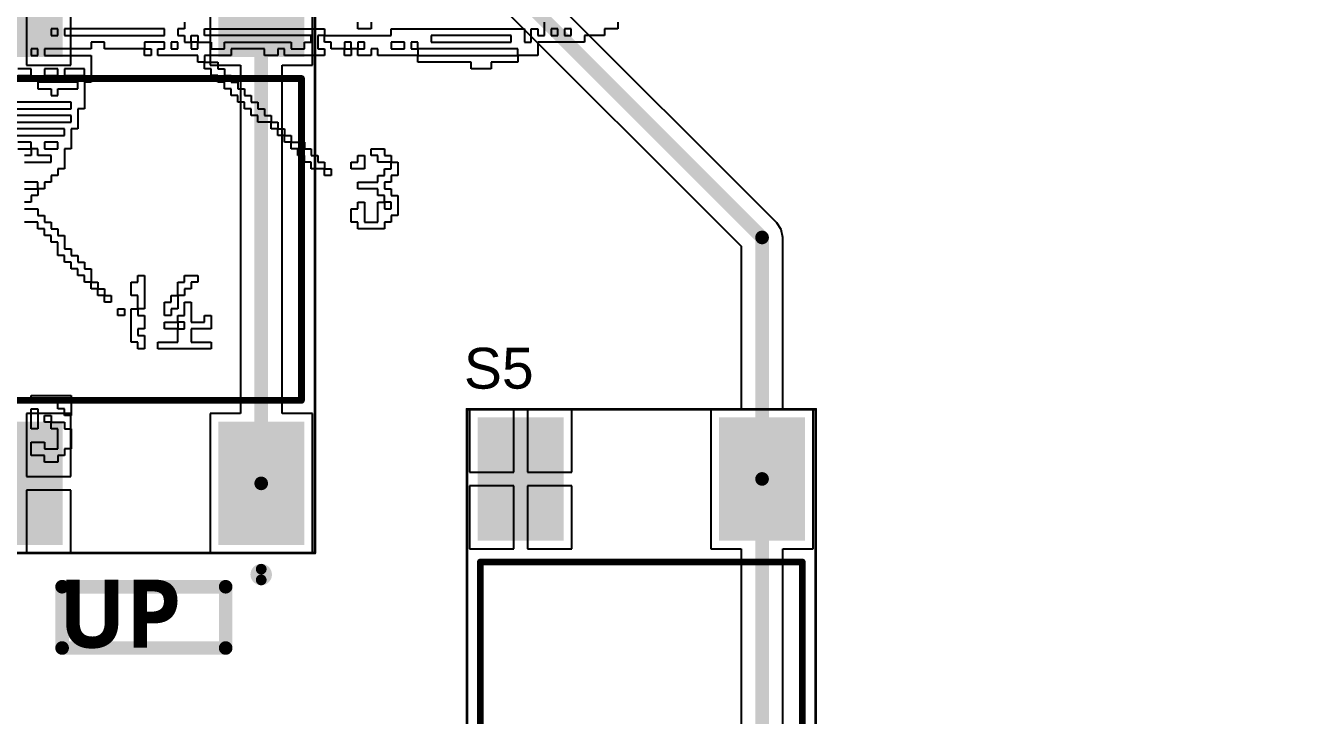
# Model space of a CAD drawing. Header units: inches. Extents: x 0.02 to 6.01, y 0.01 to 5.6.
# Drawn here: x 3.708 to 4.643, y 2.025 to 2.532 of the extents above; entities that cross this region are included whole.
import ezdxf

# ---------------------------------------------------------------- set-up
doc = ezdxf.new("R2010")
doc.units = ezdxf.units.IN
doc.header["$MEASUREMENT"] = 0
for name, color, linetype in [('Bottom Layer', 5, 'Continuous'), ('Bottom Overlay', 54, 'Continuous'), ('Mechanical 13', 56, 'Continuous'), ('Mechanical 15', 56, 'Continuous'), ('Top Layer', 1, 'Continuous'), ('Top Overlay', 2, 'Continuous'), ('Top Paste', 8, 'Continuous'), ('Top Solder', 216, 'Continuous')]:
    doc.layers.add(name, color=color, linetype=linetype)
doc.styles.add('Arial', font='', dxfattribs={"height": 0.2})
doc.styles.add('Segoe UI_Bold', font='', dxfattribs={"height": 0.2})
doc.styles.get('Arial').set_extended_font_data('Arial')
doc.styles.get('Segoe UI_Bold').set_extended_font_data('Segoe UI', bold=True)

# ---------------------------------------------------------------- blocks, each defined once
blk = doc.blocks.new('SW_TL3301AF160QG_19')
at = {"layer": 'Top Layer'}
for points in [[(-0.22047, 0.11614), (-0.1378, 0.11614), (-0.1378, 0.06102), (-0.22047, 0.06102)], [(0.1378, 0.11614), (0.22047, 0.11614), (0.22047, 0.06102), (0.1378, 0.06102)], [(-0.22047, -0.06102), (-0.1378, -0.06102), (-0.1378, -0.11614), (-0.22047, -0.11614)], [(0.1378, -0.06102), (0.22047, -0.06102), (0.22047, -0.11614), (0.1378, -0.11614)]]:
    blk.add_hatch(color=1, dxfattribs=at).paths.add_polyline_path(points)
at = {"layer": 'Top Paste'}
for points in [[(-0.22047, 0.11614), (-0.1378, 0.11614), (-0.1378, 0.06102), (-0.22047, 0.06102)], [(0.1378, 0.11614), (0.22047, 0.11614), (0.22047, 0.06102), (0.1378, 0.06102)], [(-0.22047, -0.06102), (-0.1378, -0.06102), (-0.1378, -0.11614), (-0.22047, -0.11614)], [(0.1378, -0.06102), (0.22047, -0.06102), (0.22047, -0.11614), (0.1378, -0.11614)]]:
    blk.add_hatch(color=8, dxfattribs=at).paths.add_polyline_path(points)
at = {"layer": 'Top Solder'}
for points in [[(-0.22447, 0.12014), (-0.1338, 0.12014), (-0.1338, 0.05702), (-0.22447, 0.05702)], [(0.1338, 0.12014), (0.22447, 0.12014), (0.22447, 0.05702), (0.1338, 0.05702)], [(-0.22447, -0.05702), (-0.1338, -0.05702), (-0.1338, -0.12014), (-0.22447, -0.12014)], [(0.1338, -0.05702), (0.22447, -0.05702), (0.22447, -0.12014), (0.1338, -0.12014)]]:
    blk.add_hatch(color=216, dxfattribs=at).paths.add_polyline_path(points)
at = {"layer": 'Mechanical 13'}
for points in [[(-0.11811, 0.11811, 0.005, 0.005, 0), (0.11811, 0.11811, 0.005, 0.005, 0)], [(-0.11811, 0.11811, 0.005, 0.005, 0), (-0.11811, -0.11811, 0.005, 0.005, 0)], [(0.11811, 0.11811, 0.005, 0.005, 0), (0.11811, -0.11811, 0.005, 0.005, 0)], [(-0.11811, -0.11811, 0.005, 0.005, 0), (0.11811, -0.11811, 0.005, 0.005, 0)]]:
    blk.add_lwpolyline(points, format="xyseb", dxfattribs=at)
for points in [[(-0.11936, 0.11811, 0.0025, 0.0025, 1), (-0.11686, 0.11811, 0.0025, 0.0025, 1)], [(-0.11936, 0.11811, 0.0025, 0.0025, 1), (-0.11686, 0.11811, 0.0025, 0.0025, 1)], [(0.11686, 0.11811, 0.0025, 0.0025, 1), (0.11936, 0.11811, 0.0025, 0.0025, 1)], [(0.11686, 0.11811, 0.0025, 0.0025, 1), (0.11936, 0.11811, 0.0025, 0.0025, 1)], [(-0.24213, -0.08858, 0.00787, 0.00787, 1), (-0.25, -0.08858, 0.00787, 0.00787, 1)], [(-0.25197, -0.08858, 0.00394, 0.00394, 1), (-0.24803, -0.08858, 0.00394, 0.00394, 1)], [(-0.24409, -0.08858, 0.00394, 0.00394, 1), (-0.24016, -0.08858, 0.00394, 0.00394, 1)], [(-0.11936, -0.11811, 0.0025, 0.0025, 1), (-0.11686, -0.11811, 0.0025, 0.0025, 1)], [(-0.11936, -0.11811, 0.0025, 0.0025, 1), (-0.11686, -0.11811, 0.0025, 0.0025, 1)], [(0.11686, -0.11811, 0.0025, 0.0025, 1), (0.11936, -0.11811, 0.0025, 0.0025, 1)], [(0.11686, -0.11811, 0.0025, 0.0025, 1), (0.11936, -0.11811, 0.0025, 0.0025, 1)]]:
    blk.add_lwpolyline(points, format="xyseb", close=True, dxfattribs=at)
at = {"layer": 'Mechanical 15'}
for points in [[(-0.23031, 0.12795, 0.00197, 0.00197, 0), (0.23031, 0.12795, 0.00197, 0.00197, 0)], [(-0.23031, 0.12795, 0.00197, 0.00197, 0), (-0.23031, -0.12795, 0.00197, 0.00197, 0)], [(0.23031, 0.12795, 0.00197, 0.00197, 0), (0.23031, -0.12795, 0.00197, 0.00197, 0)], [(-0.23031, -0.12795, 0.00197, 0.00197, 0), (0.23031, -0.12795, 0.00197, 0.00197, 0)]]:
    blk.add_lwpolyline(points, format="xyseb", dxfattribs=at)
for points in [[(-0.23081, 0.12795, 0.000984, 0.000984, 1), (-0.22982, 0.12795, 0.000984, 0.000984, 1)], [(-0.23081, 0.12795, 0.000984, 0.000984, 1), (-0.22982, 0.12795, 0.000984, 0.000984, 1)], [(0.22982, 0.12795, 0.000984, 0.000984, 1), (0.23081, 0.12795, 0.000984, 0.000984, 1)], [(0.22982, 0.12795, 0.000984, 0.000984, 1), (0.23081, 0.12795, 0.000984, 0.000984, 1)], [(-0.23081, -0.12795, 0.000984, 0.000984, 1), (-0.22982, -0.12795, 0.000984, 0.000984, 1)], [(-0.23081, -0.12795, 0.000984, 0.000984, 1), (-0.22982, -0.12795, 0.000984, 0.000984, 1)], [(0.22982, -0.12795, 0.000984, 0.000984, 1), (0.23081, -0.12795, 0.000984, 0.000984, 1)], [(0.22982, -0.12795, 0.000984, 0.000984, 1), (0.23081, -0.12795, 0.000984, 0.000984, 1)]]:
    blk.add_lwpolyline(points, format="xyseb", close=True, dxfattribs=at)
at = {"layer": 'Top Overlay'}
for points in [[(-0.11811, 0.11811, 0.005, 0.005, 0), (-0.11811, -0.11811, 0.005, 0.005, 0)], [(-0.11811, 0.11811, 0.005, 0.005, 0), (0.11811, 0.11811, 0.005, 0.005, 0)], [(0.11811, 0.11811, 0.005, 0.005, 0), (0.11811, -0.11811, 0.005, 0.005, 0)], [(-0.11811, -0.11811, 0.005, 0.005, 0), (0.11811, -0.11811, 0.005, 0.005, 0)]]:
    blk.add_lwpolyline(points, format="xyseb", dxfattribs=at)
for points in [[(-0.11936, 0.11811, 0.0025, 0.0025, 1), (-0.11686, 0.11811, 0.0025, 0.0025, 1)], [(-0.11936, 0.11811, 0.0025, 0.0025, 1), (-0.11686, 0.11811, 0.0025, 0.0025, 1)], [(0.11686, 0.11811, 0.0025, 0.0025, 1), (0.11936, 0.11811, 0.0025, 0.0025, 1)], [(0.11686, 0.11811, 0.0025, 0.0025, 1), (0.11936, 0.11811, 0.0025, 0.0025, 1)], [(-0.24213, -0.08858, 0.00787, 0.00787, 1), (-0.25, -0.08858, 0.00787, 0.00787, 1)], [(-0.25197, -0.08858, 0.00394, 0.00394, 1), (-0.24803, -0.08858, 0.00394, 0.00394, 1)], [(-0.24409, -0.08858, 0.00394, 0.00394, 1), (-0.24016, -0.08858, 0.00394, 0.00394, 1)], [(-0.11936, -0.11811, 0.0025, 0.0025, 1), (-0.11686, -0.11811, 0.0025, 0.0025, 1)], [(-0.11936, -0.11811, 0.0025, 0.0025, 1), (-0.11686, -0.11811, 0.0025, 0.0025, 1)], [(0.11686, -0.11811, 0.0025, 0.0025, 1), (0.11936, -0.11811, 0.0025, 0.0025, 1)], [(0.11686, -0.11811, 0.0025, 0.0025, 1), (0.11936, -0.11811, 0.0025, 0.0025, 1)]]:
    blk.add_lwpolyline(points, format="xyseb", close=True, dxfattribs=at)
blk = doc.blocks.new('SW_TL3301AF160QG_24')
at = {"layer": 'Top Layer'}
for points in [[(-0.22047, 0.11614), (-0.1378, 0.11614), (-0.1378, 0.06102), (-0.22047, 0.06102)], [(0.1378, 0.11614), (0.22047, 0.11614), (0.22047, 0.06102), (0.1378, 0.06102)], [(-0.22047, -0.06102), (-0.1378, -0.06102), (-0.1378, -0.11614), (-0.22047, -0.11614)], [(0.1378, -0.06102), (0.22047, -0.06102), (0.22047, -0.11614), (0.1378, -0.11614)]]:
    blk.add_hatch(color=1, dxfattribs=at).paths.add_polyline_path(points)
at = {"layer": 'Top Paste'}
for points in [[(-0.22047, 0.11614), (-0.1378, 0.11614), (-0.1378, 0.06102), (-0.22047, 0.06102)], [(0.1378, 0.11614), (0.22047, 0.11614), (0.22047, 0.06102), (0.1378, 0.06102)], [(-0.22047, -0.06102), (-0.1378, -0.06102), (-0.1378, -0.11614), (-0.22047, -0.11614)], [(0.1378, -0.06102), (0.22047, -0.06102), (0.22047, -0.11614), (0.1378, -0.11614)]]:
    blk.add_hatch(color=8, dxfattribs=at).paths.add_polyline_path(points)
at = {"layer": 'Top Solder'}
for points in [[(-0.22447, 0.12014), (-0.1338, 0.12014), (-0.1338, 0.05702), (-0.22447, 0.05702)], [(0.1338, 0.12014), (0.22447, 0.12014), (0.22447, 0.05702), (0.1338, 0.05702)], [(-0.22447, -0.05702), (-0.1338, -0.05702), (-0.1338, -0.12014), (-0.22447, -0.12014)], [(0.1338, -0.05702), (0.22447, -0.05702), (0.22447, -0.12014), (0.1338, -0.12014)]]:
    blk.add_hatch(color=216, dxfattribs=at).paths.add_polyline_path(points)
at = {"layer": 'Mechanical 13'}
for points in [[(-0.11811, 0.11811, 0.005, 0.005, 0), (0.11811, 0.11811, 0.005, 0.005, 0)], [(-0.11811, 0.11811, 0.005, 0.005, 0), (-0.11811, -0.11811, 0.005, 0.005, 0)], [(0.11811, 0.11811, 0.005, 0.005, 0), (0.11811, -0.11811, 0.005, 0.005, 0)], [(-0.11811, -0.11811, 0.005, 0.005, 0), (0.11811, -0.11811, 0.005, 0.005, 0)]]:
    blk.add_lwpolyline(points, format="xyseb", dxfattribs=at)
for points in [[(-0.11936, 0.11811, 0.0025, 0.0025, 1), (-0.11686, 0.11811, 0.0025, 0.0025, 1)], [(-0.11936, 0.11811, 0.0025, 0.0025, 1), (-0.11686, 0.11811, 0.0025, 0.0025, 1)], [(0.11686, 0.11811, 0.0025, 0.0025, 1), (0.11936, 0.11811, 0.0025, 0.0025, 1)], [(0.11686, 0.11811, 0.0025, 0.0025, 1), (0.11936, 0.11811, 0.0025, 0.0025, 1)], [(-0.24213, -0.08858, 0.00787, 0.00787, 1), (-0.25, -0.08858, 0.00787, 0.00787, 1)], [(-0.25197, -0.08858, 0.00394, 0.00394, 1), (-0.24803, -0.08858, 0.00394, 0.00394, 1)], [(-0.24409, -0.08858, 0.00394, 0.00394, 1), (-0.24016, -0.08858, 0.00394, 0.00394, 1)], [(-0.11936, -0.11811, 0.0025, 0.0025, 1), (-0.11686, -0.11811, 0.0025, 0.0025, 1)], [(-0.11936, -0.11811, 0.0025, 0.0025, 1), (-0.11686, -0.11811, 0.0025, 0.0025, 1)], [(0.11686, -0.11811, 0.0025, 0.0025, 1), (0.11936, -0.11811, 0.0025, 0.0025, 1)], [(0.11686, -0.11811, 0.0025, 0.0025, 1), (0.11936, -0.11811, 0.0025, 0.0025, 1)]]:
    blk.add_lwpolyline(points, format="xyseb", close=True, dxfattribs=at)
at = {"layer": 'Mechanical 15'}
for points in [[(-0.23031, 0.12795, 0.00197, 0.00197, 0), (0.23031, 0.12795, 0.00197, 0.00197, 0)], [(-0.23031, 0.12795, 0.00197, 0.00197, 0), (-0.23031, -0.12795, 0.00197, 0.00197, 0)], [(0.23031, 0.12795, 0.00197, 0.00197, 0), (0.23031, -0.12795, 0.00197, 0.00197, 0)], [(-0.23031, -0.12795, 0.00197, 0.00197, 0), (0.23031, -0.12795, 0.00197, 0.00197, 0)]]:
    blk.add_lwpolyline(points, format="xyseb", dxfattribs=at)
for points in [[(-0.23081, 0.12795, 0.000984, 0.000984, 1), (-0.22982, 0.12795, 0.000984, 0.000984, 1)], [(-0.23081, 0.12795, 0.000984, 0.000984, 1), (-0.22982, 0.12795, 0.000984, 0.000984, 1)], [(0.22982, 0.12795, 0.000984, 0.000984, 1), (0.23081, 0.12795, 0.000984, 0.000984, 1)], [(0.22982, 0.12795, 0.000984, 0.000984, 1), (0.23081, 0.12795, 0.000984, 0.000984, 1)], [(-0.23081, -0.12795, 0.000984, 0.000984, 1), (-0.22982, -0.12795, 0.000984, 0.000984, 1)], [(-0.23081, -0.12795, 0.000984, 0.000984, 1), (-0.22982, -0.12795, 0.000984, 0.000984, 1)], [(0.22982, -0.12795, 0.000984, 0.000984, 1), (0.23081, -0.12795, 0.000984, 0.000984, 1)], [(0.22982, -0.12795, 0.000984, 0.000984, 1), (0.23081, -0.12795, 0.000984, 0.000984, 1)]]:
    blk.add_lwpolyline(points, format="xyseb", close=True, dxfattribs=at)
at = {"layer": 'Top Overlay'}
for points in [[(-0.11811, 0.11811, 0.005, 0.005, 0), (-0.11811, -0.11811, 0.005, 0.005, 0)], [(-0.11811, 0.11811, 0.005, 0.005, 0), (0.11811, 0.11811, 0.005, 0.005, 0)], [(0.11811, 0.11811, 0.005, 0.005, 0), (0.11811, -0.11811, 0.005, 0.005, 0)], [(-0.11811, -0.11811, 0.005, 0.005, 0), (0.11811, -0.11811, 0.005, 0.005, 0)]]:
    blk.add_lwpolyline(points, format="xyseb", dxfattribs=at)
for points in [[(-0.11936, 0.11811, 0.0025, 0.0025, 1), (-0.11686, 0.11811, 0.0025, 0.0025, 1)], [(-0.11936, 0.11811, 0.0025, 0.0025, 1), (-0.11686, 0.11811, 0.0025, 0.0025, 1)], [(0.11686, 0.11811, 0.0025, 0.0025, 1), (0.11936, 0.11811, 0.0025, 0.0025, 1)], [(0.11686, 0.11811, 0.0025, 0.0025, 1), (0.11936, 0.11811, 0.0025, 0.0025, 1)], [(-0.24213, -0.08858, 0.00787, 0.00787, 1), (-0.25, -0.08858, 0.00787, 0.00787, 1)], [(-0.25197, -0.08858, 0.00394, 0.00394, 1), (-0.24803, -0.08858, 0.00394, 0.00394, 1)], [(-0.24409, -0.08858, 0.00394, 0.00394, 1), (-0.24016, -0.08858, 0.00394, 0.00394, 1)], [(-0.11936, -0.11811, 0.0025, 0.0025, 1), (-0.11686, -0.11811, 0.0025, 0.0025, 1)], [(-0.11936, -0.11811, 0.0025, 0.0025, 1), (-0.11686, -0.11811, 0.0025, 0.0025, 1)], [(0.11686, -0.11811, 0.0025, 0.0025, 1), (0.11936, -0.11811, 0.0025, 0.0025, 1)], [(0.11686, -0.11811, 0.0025, 0.0025, 1), (0.11936, -0.11811, 0.0025, 0.0025, 1)]]:
    blk.add_lwpolyline(points, format="xyseb", close=True, dxfattribs=at)

msp = doc.modelspace()

# ---------------------------------------------------------------- linework, layer by layer
at = {"layer": 'Bottom Layer'}
msp.add_lwpolyline([(4.54993, 5.5954, 0.01, 0.01, -0.760418), (3.00371, 0.01993, 0.01, 0.01, 0)], format="xyseb", dxfattribs=at)
at = {"layer": 'Bottom Overlay'}
for p, q in [((3.82476, 2.53451), (3.82476, 2.52961)), ((3.95199, 2.52961), (3.95199, 2.53451)), ((3.96177, 2.53451), (3.96177, 2.52961)), ((4.089, 2.52472), (4.089, 2.53451)), ((4.14283, 2.53451), (4.14283, 2.52961)), ((3.73179, 2.52961), (3.72689, 2.52961)), ((3.72689, 2.52961), (3.72689, 2.52472)), ((3.72689, 2.52472), (3.73179, 2.52472)), ((3.73179, 2.52472), (3.73179, 2.52961)), ((3.81008, 2.52961), (3.73668, 2.52961)), ((3.73668, 2.52961), (3.73668, 2.52472)), ((3.73668, 2.52472), (3.81008, 2.52472)), ((3.81008, 2.52472), (3.81008, 2.52961)), ((3.82476, 2.52961), (3.81987, 2.52961)), ((3.81987, 2.52961), (3.81987, 2.52472)), ((3.81987, 2.52472), (3.82476, 2.52472)), ((3.82476, 2.52472), (3.82476, 2.51983)), ((3.82965, 2.51983), (3.82965, 2.52472)), ((3.82965, 2.52472), (3.83455, 2.52472)), ((3.83455, 2.52472), (3.83455, 2.51983)), ((3.83944, 2.52472), (3.83944, 2.52961)), ((3.83944, 2.52961), (3.92752, 2.52961)), ((3.91773, 2.52472), (3.83944, 2.52472)), ((3.91773, 2.51983), (3.91773, 2.52472)), ((3.92752, 2.52472), (3.92263, 2.52472)), ((3.92263, 2.52472), (3.92263, 2.51493)), ((3.92752, 2.52961), (3.92752, 2.52472)), ((3.92752, 2.51983), (3.92752, 2.52472)), ((3.92752, 2.52472), (3.97645, 2.52472)), ((3.95688, 2.52961), (3.95199, 2.52961)), ((3.96177, 2.52961), (3.95688, 2.52961)), ((3.97645, 2.52472), (3.97645, 2.52961)), ((3.97645, 2.52961), (4.07432, 2.52961)), ((4.06453, 2.52472), (4.00581, 2.52472)), ((4.00581, 2.52472), (4.00581, 2.51983)), ((4.06453, 2.51983), (4.06453, 2.52472)), ((4.07432, 2.52961), (4.07432, 2.51983)), ((4.07921, 2.51983), (4.07921, 2.52961)), ((4.07921, 2.52961), (4.08411, 2.52961)), ((4.08411, 2.52961), (4.08411, 2.52472)), ((4.08411, 2.52472), (4.089, 2.52472)), ((4.09879, 2.52961), (4.09389, 2.52961)), ((4.09389, 2.52961), (4.09389, 2.52472)), ((4.09389, 2.52472), (4.09879, 2.52472)), ((4.09879, 2.52472), (4.09879, 2.52961)), ((4.10857, 2.52961), (4.10368, 2.52961)), ((4.10368, 2.52961), (4.10368, 2.52472)), ((4.10368, 2.52472), (4.10857, 2.52472)), ((4.10857, 2.52472), (4.10857, 2.52961)), ((4.13304, 2.52472), (4.11836, 2.52472)), ((4.11836, 2.52472), (4.11836, 2.51983)), ((4.14283, 2.52961), (4.13304, 2.52961)), ((4.13304, 2.52961), (4.13304, 2.52472)), ((3.71711, 2.51493), (3.71221, 2.51493)), ((3.71221, 2.51493), (3.71221, 2.51004)), ((3.71711, 2.51004), (3.71711, 2.51493)), ((3.75625, 2.51493), (3.722, 2.51493)), ((3.722, 2.51493), (3.722, 2.51004)), ((3.76604, 2.51983), (3.75625, 2.51983)), ((3.75625, 2.51983), (3.75625, 2.51493)), ((3.76604, 2.51493), (3.76604, 2.51983)), ((3.7954, 2.51493), (3.76604, 2.51493)), ((3.81008, 2.51983), (3.7954, 2.51983)), ((3.7954, 2.51983), (3.7954, 2.51493)), ((3.7954, 2.51004), (3.7954, 2.51493)), ((3.7954, 2.51493), (3.80029, 2.51493)), ((3.80029, 2.51493), (3.80029, 2.51004)), ((3.80519, 2.51004), (3.80519, 2.51493)), ((3.80519, 2.51493), (3.81008, 2.51493)), ((3.81008, 2.51493), (3.81008, 2.51983)), ((3.81987, 2.51983), (3.81497, 2.51983)), ((3.81497, 2.51983), (3.81497, 2.51493)), ((3.81497, 2.51493), (3.81987, 2.51493)), ((3.81987, 2.51493), (3.81987, 2.51983)), ((3.82476, 2.51983), (3.82965, 2.51983)), ((3.83455, 2.51983), (3.82965, 2.51983)), ((3.82965, 2.51983), (3.82965, 2.51493)), ((3.82965, 2.51493), (3.83455, 2.51493)), ((3.83455, 2.51493), (3.83455, 2.51983)), ((3.83455, 2.51983), (3.84433, 2.51983)), ((3.84433, 2.51983), (3.84433, 2.51493)), ((3.84433, 2.51493), (3.85412, 2.51493)), ((3.85412, 2.51493), (3.85412, 2.51983)), ((3.85412, 2.51983), (3.90305, 2.51983)), ((3.88348, 2.51493), (3.85901, 2.51493)), ((3.85901, 2.51493), (3.85901, 2.51004)), ((3.88348, 2.51004), (3.88348, 2.51493)), ((3.89816, 2.51493), (3.89327, 2.51493)), ((3.89327, 2.51493), (3.89327, 2.51004)), ((3.89816, 2.51004), (3.89816, 2.51493)), ((3.90305, 2.51983), (3.90305, 2.51493)), ((3.90305, 2.51493), (3.91284, 2.51493)), ((3.91284, 2.51493), (3.91284, 2.51983)), ((3.91284, 2.51983), (3.91773, 2.51983)), ((3.92263, 2.51493), (3.92752, 2.51493)), ((3.93241, 2.51983), (3.92752, 2.51983)), ((3.92752, 2.51493), (3.92752, 2.51004)), ((3.93241, 2.51493), (3.93241, 2.51983)), ((3.9422, 2.51493), (3.93241, 2.51493)), ((3.94709, 2.51983), (3.9422, 2.51983)), ((3.9422, 2.51983), (3.9422, 2.51493)), ((3.9422, 2.51493), (3.94709, 2.51493)), ((3.9422, 2.51004), (3.9422, 2.51493)), ((3.94709, 2.51493), (3.94709, 2.51983)), ((3.94709, 2.51493), (3.94709, 2.51004)), ((3.95199, 2.51493), (3.94709, 2.51493)), ((3.95688, 2.51983), (3.95199, 2.51983)), ((3.95199, 2.51983), (3.95199, 2.51493)), ((3.95199, 2.51004), (3.95199, 2.51493)), ((3.95199, 2.51493), (3.95688, 2.51493)), ((3.95688, 2.51493), (3.95688, 2.51983)), ((3.96667, 2.51493), (3.96177, 2.51493)), ((3.96177, 2.51493), (3.96177, 2.51004)), ((3.96667, 2.51004), (3.96667, 2.51493)), ((3.98624, 2.51983), (3.97645, 2.51983)), ((3.97645, 2.51983), (3.97645, 2.51493)), ((3.97645, 2.51493), (3.98624, 2.51493)), ((3.98624, 2.51493), (3.98624, 2.51983)), ((3.99603, 2.51983), (3.99113, 2.51983)), ((3.99113, 2.51983), (3.99113, 2.51493)), ((3.99113, 2.51493), (3.99603, 2.51493)), ((3.99603, 2.51493), (3.99603, 2.51983)), ((4.06943, 2.51493), (3.99603, 2.51493)), ((3.99603, 2.51493), (3.99603, 2.51004)), ((4.00581, 2.51983), (4.06453, 2.51983)), ((4.06943, 2.51004), (4.06943, 2.51493)), ((4.07432, 2.51983), (4.07921, 2.51983)), ((4.11836, 2.51983), (4.08411, 2.51983)), ((4.08411, 2.51983), (4.08411, 2.51004)), ((3.71221, 2.51004), (3.71711, 2.51004)), ((3.722, 2.51004), (3.75625, 2.51004)), ((3.75625, 2.51004), (3.75625, 2.49047)), ((3.80029, 2.51004), (3.7954, 2.51004)), ((3.83455, 2.51004), (3.80519, 2.51004)), ((3.83455, 2.50515), (3.83455, 2.51004)), ((3.85901, 2.51004), (3.83944, 2.51004)), ((3.83944, 2.51004), (3.83944, 2.50515)), ((3.89327, 2.51004), (3.88348, 2.51004)), ((3.92752, 2.51004), (3.89816, 2.51004)), ((3.94709, 2.51004), (3.9422, 2.51004)), ((3.96177, 2.51004), (3.95199, 2.51004)), ((3.99603, 2.51004), (3.96667, 2.51004)), ((3.99603, 2.50515), (3.99603, 2.51004)), ((3.99603, 2.51004), (4.02539, 2.51004)), ((4.02539, 2.51004), (4.03028, 2.51004)), ((4.03028, 2.51004), (4.06943, 2.51004)), ((4.06943, 2.51004), (4.06943, 2.50515)), ((4.08411, 2.51004), (4.06943, 2.51004)), ((3.71221, 2.50025), (3.70243, 2.50025)), ((3.71221, 2.49536), (3.71221, 2.50025)), ((3.73179, 2.50025), (3.722, 2.50025)), ((3.722, 2.50025), (3.722, 2.49536)), ((3.73179, 2.49536), (3.73179, 2.50025)), ((3.75136, 2.50025), (3.73668, 2.50025)), ((3.73668, 2.50025), (3.73668, 2.49536)), ((3.75136, 2.49536), (3.75136, 2.50025)), ((3.83944, 2.50515), (3.83455, 2.50515)), ((3.83944, 2.50025), (3.83944, 2.50515)), ((3.83944, 2.50515), (3.84923, 2.50515)), ((3.84433, 2.50025), (3.83944, 2.50025)), ((3.84433, 2.49536), (3.84433, 2.50025)), ((3.84923, 2.50515), (3.84923, 2.50025)), ((3.84923, 2.50025), (3.85412, 2.50025)), ((3.85412, 2.50025), (3.85412, 2.49536)), ((4.03517, 2.50515), (3.99603, 2.50515)), ((4.03517, 2.50025), (4.03517, 2.50515)), ((4.04985, 2.50025), (4.03517, 2.50025)), ((4.06943, 2.50515), (4.04985, 2.50515)), ((4.04985, 2.50515), (4.04985, 2.50025)), ((3.70243, 2.49536), (3.71221, 2.49536)), ((3.74647, 2.49047), (3.71711, 2.49047)), ((3.71711, 2.49047), (3.71711, 2.48557)), ((3.722, 2.49536), (3.73179, 2.49536)), ((3.73668, 2.49536), (3.75136, 2.49536)), ((3.74647, 2.48557), (3.74647, 2.49047)), ((3.75625, 2.49047), (3.75136, 2.49047)), ((3.75136, 2.49047), (3.75136, 2.47089)), ((3.84923, 2.49536), (3.84433, 2.49536)), ((3.84923, 2.49047), (3.84923, 2.49536)), ((3.85412, 2.49047), (3.84923, 2.49047)), ((3.85412, 2.49536), (3.85901, 2.49536)), ((3.85412, 2.48557), (3.85412, 2.49047)), ((3.85901, 2.49536), (3.85901, 2.49047)), ((3.85901, 2.49047), (3.86391, 2.49047)), ((3.86391, 2.49047), (3.86391, 2.48557)), ((3.71711, 2.48557), (3.72689, 2.48557)), ((3.72689, 2.48557), (3.72689, 2.48068)), ((3.72689, 2.48068), (3.73179, 2.48068)), ((3.73179, 2.48068), (3.73179, 2.48557)), ((3.73179, 2.48557), (3.74647, 2.48557)), ((3.85901, 2.48557), (3.85412, 2.48557)), ((3.85901, 2.48068), (3.85901, 2.48557)), ((3.86391, 2.48068), (3.85901, 2.48068)), ((3.86391, 2.48557), (3.8688, 2.48557)), ((3.86391, 2.47579), (3.86391, 2.48068)), ((3.8688, 2.48557), (3.8688, 2.48068)), ((3.8688, 2.48068), (3.87369, 2.48068)), ((3.87369, 2.48068), (3.87369, 2.47579)), ((3.74157, 2.47579), (3.69264, 2.47579)), ((3.69264, 2.47089), (3.74157, 2.47089)), ((3.74157, 2.47089), (3.74157, 2.47579)), ((3.75136, 2.47089), (3.74647, 2.47089)), ((3.74647, 2.47089), (3.74647, 2.45621)), ((3.8688, 2.47579), (3.86391, 2.47579)), ((3.8688, 2.47089), (3.8688, 2.47579)), ((3.87369, 2.47089), (3.8688, 2.47089)), ((3.87369, 2.47579), (3.87859, 2.47579)), ((3.87369, 2.466), (3.87369, 2.47089)), ((3.87859, 2.47579), (3.87859, 2.47089)), ((3.87859, 2.47089), (3.88348, 2.47089)), ((3.88348, 2.47089), (3.88348, 2.466)), ((3.74157, 2.466), (3.68285, 2.466)), ((3.68775, 2.46111), (3.74157, 2.46111)), ((3.74157, 2.46111), (3.74157, 2.466)), ((3.87859, 2.466), (3.87369, 2.466)), ((3.87859, 2.46111), (3.87859, 2.466)), ((3.88837, 2.46111), (3.87859, 2.46111)), ((3.88348, 2.466), (3.88837, 2.466)), ((3.88837, 2.466), (3.88837, 2.46111)), ((3.88837, 2.45621), (3.88837, 2.46111)), ((3.88837, 2.46111), (3.89327, 2.46111)), ((3.89327, 2.46111), (3.89327, 2.45621)), ((3.73668, 2.45621), (3.69264, 2.45621)), ((3.69264, 2.45132), (3.73668, 2.45132)), ((3.73668, 2.45132), (3.73668, 2.45621)), ((3.74647, 2.45621), (3.74157, 2.45621)), ((3.74157, 2.45621), (3.74157, 2.44153)), ((3.89327, 2.45621), (3.88837, 2.45621)), ((3.89327, 2.45621), (3.89816, 2.45621)), ((3.89327, 2.45132), (3.89327, 2.45621)), ((3.89816, 2.45132), (3.89327, 2.45132)), ((3.89816, 2.45621), (3.89816, 2.45132)), ((3.89816, 2.45132), (3.90305, 2.45132)), ((3.89816, 2.44643), (3.89816, 2.45132)), ((3.90305, 2.45132), (3.90305, 2.44643)), ((3.71221, 2.44643), (3.70243, 2.44643)), ((3.70243, 2.44153), (3.71221, 2.44153)), ((3.71221, 2.44153), (3.71221, 2.44643)), ((3.71221, 2.44153), (3.71221, 2.43664)), ((3.71711, 2.44153), (3.71221, 2.44153)), ((3.71711, 2.43664), (3.71711, 2.44153)), ((3.73179, 2.44643), (3.722, 2.44643)), ((3.722, 2.44643), (3.722, 2.44153)), ((3.722, 2.44153), (3.73179, 2.44153)), ((3.73179, 2.44153), (3.73179, 2.44643)), ((3.74157, 2.44153), (3.73668, 2.44153)), ((3.73668, 2.44153), (3.73668, 2.42685)), ((3.90305, 2.44643), (3.89816, 2.44643)), ((3.90305, 2.44153), (3.90305, 2.44643)), ((3.90305, 2.44643), (3.91284, 2.44643)), ((3.90795, 2.44153), (3.90305, 2.44153)), ((3.90795, 2.43664), (3.90795, 2.44153)), ((3.91284, 2.44643), (3.91284, 2.44153)), ((3.91284, 2.44153), (3.91773, 2.44153)), ((3.91773, 2.44153), (3.91773, 2.43664)), ((3.96177, 2.43664), (3.96177, 2.44153)), ((3.96177, 2.44153), (3.97156, 2.44153)), ((3.97156, 2.44153), (3.97156, 2.43664)), ((3.71221, 2.43664), (3.70732, 2.43664)), ((3.70732, 2.43175), (3.72689, 2.43175)), ((3.72689, 2.43664), (3.71711, 2.43664)), ((3.72689, 2.43175), (3.72689, 2.43664)), ((3.91284, 2.43664), (3.90795, 2.43664)), ((3.91284, 2.43175), (3.91284, 2.43664)), ((3.91773, 2.43175), (3.91284, 2.43175)), ((3.91773, 2.43664), (3.92263, 2.43664)), ((3.91773, 2.42685), (3.91773, 2.43175)), ((3.92263, 2.43664), (3.92263, 2.43175)), ((3.92263, 2.43175), (3.92752, 2.43175)), ((3.92752, 2.43175), (3.92752, 2.42685)), ((3.94709, 2.42685), (3.94709, 2.43175)), ((3.94709, 2.43175), (3.95199, 2.43175)), ((3.95199, 2.43175), (3.95199, 2.43664)), ((3.95199, 2.43664), (3.95688, 2.43664)), ((3.95688, 2.43664), (3.95688, 2.42685)), ((3.96667, 2.43664), (3.96177, 2.43664)), ((3.96667, 2.43175), (3.96667, 2.43664)), ((3.97645, 2.43175), (3.96667, 2.43175)), ((3.97156, 2.43664), (3.97645, 2.43664)), ((3.97645, 2.43664), (3.97645, 2.43175)), ((3.97645, 2.42685), (3.97645, 2.43175)), ((3.97645, 2.43175), (3.98135, 2.43175)), ((3.98135, 2.43175), (3.98135, 2.42196)), ((3.73179, 2.42196), (3.72689, 2.42196)), ((3.72689, 2.42196), (3.72689, 2.41707)), ((3.73668, 2.42685), (3.73179, 2.42685)), ((3.73179, 2.42685), (3.73179, 2.42196)), ((3.92263, 2.42685), (3.91773, 2.42685)), ((3.92752, 2.42685), (3.92263, 2.42685)), ((3.92752, 2.42685), (3.93241, 2.42685)), ((3.92752, 2.42196), (3.92752, 2.42685)), ((3.93241, 2.42196), (3.92752, 2.42196)), ((3.93241, 2.42685), (3.93241, 2.42196)), ((3.95688, 2.42685), (3.94709, 2.42685)), ((3.96667, 2.42196), (3.97156, 2.42196)), ((3.96667, 2.41707), (3.96667, 2.42196)), ((3.97156, 2.42196), (3.97156, 2.42685)), ((3.97156, 2.42685), (3.97645, 2.42685)), ((3.98135, 2.42196), (3.97645, 2.42196)), ((3.97645, 2.42196), (3.97645, 2.41707)), ((3.71711, 2.41707), (3.70732, 2.41707)), ((3.70732, 2.41217), (3.71711, 2.41217)), ((3.71711, 2.41217), (3.71711, 2.41707)), ((3.722, 2.41217), (3.71711, 2.41217)), ((3.71711, 2.41217), (3.71711, 2.40728)), ((3.72689, 2.41707), (3.722, 2.41707)), ((3.722, 2.41707), (3.722, 2.41217)), ((3.95199, 2.41217), (3.95199, 2.41707)), ((3.95199, 2.41707), (3.96667, 2.41707)), ((3.96667, 2.41217), (3.95199, 2.41217)), ((3.96667, 2.40728), (3.96667, 2.41217)), ((3.97645, 2.41707), (3.97156, 2.41707)), ((3.97156, 2.41707), (3.97156, 2.41217)), ((3.97156, 2.41217), (3.97645, 2.41217)), ((3.97645, 2.41217), (3.97645, 2.40728)), ((3.71711, 2.40728), (3.71221, 2.40728)), ((3.71221, 2.40728), (3.71221, 2.40239)), ((3.97156, 2.40728), (3.96667, 2.40728)), ((3.97156, 2.40239), (3.97156, 2.40728)), ((3.97645, 2.40728), (3.98135, 2.40728)), ((3.98135, 2.40728), (3.98135, 2.3926)), ((3.71221, 2.40239), (3.70732, 2.40239)), ((3.70732, 2.39749), (3.71711, 2.39749)), ((3.71711, 2.39749), (3.71711, 2.3926)), ((3.94709, 2.38771), (3.94709, 2.39749)), ((3.94709, 2.39749), (3.95199, 2.39749)), ((3.95199, 2.39749), (3.95199, 2.40239)), ((3.95199, 2.40239), (3.95688, 2.40239)), ((3.95688, 2.40239), (3.95688, 2.38771)), ((3.96667, 2.38771), (3.96667, 2.40239)), ((3.96667, 2.40239), (3.97156, 2.40239)), ((3.97156, 2.40239), (3.97156, 2.39749)), ((3.97645, 2.40239), (3.97156, 2.40239)), ((3.97156, 2.39749), (3.97645, 2.39749)), ((3.97645, 2.39749), (3.97645, 2.40239)), ((3.71711, 2.38771), (3.70732, 2.38771)), ((3.71711, 2.3926), (3.722, 2.3926)), ((3.71711, 2.38281), (3.71711, 2.38771)), ((3.722, 2.3926), (3.722, 2.38771)), ((3.722, 2.38771), (3.72689, 2.38771)), ((3.72689, 2.38771), (3.72689, 2.38281)), ((3.95199, 2.38771), (3.94709, 2.38771)), ((3.95199, 2.38281), (3.95199, 2.38771)), ((3.95688, 2.38771), (3.96667, 2.38771)), ((3.97645, 2.38771), (3.97156, 2.38771)), ((3.97156, 2.38771), (3.97156, 2.38281)), ((3.98135, 2.3926), (3.97645, 2.3926)), ((3.97645, 2.3926), (3.97645, 2.38771)), ((3.722, 2.38281), (3.71711, 2.38281)), ((3.722, 2.37792), (3.722, 2.38281)), ((3.72689, 2.37792), (3.722, 2.37792)), ((3.72689, 2.38281), (3.73179, 2.38281)), ((3.72689, 2.37303), (3.72689, 2.37792)), ((3.73179, 2.38281), (3.73179, 2.37792)), ((3.73179, 2.37792), (3.73668, 2.37792)), ((3.73668, 2.37792), (3.73668, 2.36813)), ((3.97156, 2.38281), (3.95199, 2.38281)), ((3.73179, 2.37303), (3.72689, 2.37303)), ((3.73179, 2.36324), (3.73179, 2.37303)), ((3.73668, 2.36813), (3.74157, 2.36813)), ((3.74157, 2.36813), (3.74157, 2.36324)), ((3.73668, 2.36324), (3.73179, 2.36324)), ((3.73668, 2.35835), (3.73668, 2.36324)), ((3.74157, 2.35835), (3.73668, 2.35835)), ((3.74157, 2.36324), (3.74647, 2.36324)), ((3.74157, 2.35345), (3.74157, 2.35835)), ((3.74647, 2.36324), (3.74647, 2.35835)), ((3.74647, 2.35835), (3.75136, 2.35835)), ((3.75136, 2.35835), (3.75136, 2.35345)), ((3.74647, 2.35345), (3.74157, 2.35345)), ((3.74647, 2.34856), (3.74647, 2.35345)), ((3.75136, 2.34856), (3.74647, 2.34856)), ((3.75136, 2.35345), (3.75625, 2.35345)), ((3.75136, 2.34367), (3.75136, 2.34856)), ((3.75625, 2.35345), (3.75625, 2.34367)), ((3.79051, 2.34367), (3.79051, 2.34856)), ((3.79051, 2.34856), (3.7954, 2.34856)), ((3.7954, 2.34856), (3.7954, 2.32409)), ((3.82476, 2.34856), (3.82965, 2.34856)), ((3.82476, 2.34367), (3.82476, 2.34856)), ((3.82965, 2.34856), (3.83455, 2.34856)), ((3.83455, 2.34856), (3.83455, 2.34367)), ((3.75625, 2.34367), (3.75136, 2.34367)), ((3.75625, 2.33877), (3.75625, 2.34367)), ((3.75625, 2.34367), (3.76115, 2.34367)), ((3.76115, 2.33877), (3.75625, 2.33877)), ((3.76115, 2.34367), (3.76115, 2.33877)), ((3.76115, 2.33877), (3.76604, 2.33877)), ((3.76115, 2.33388), (3.76115, 2.33877)), ((3.76604, 2.33877), (3.76604, 2.33388)), ((3.78561, 2.33877), (3.78561, 2.34367)), ((3.78561, 2.34367), (3.79051, 2.34367)), ((3.78561, 2.33388), (3.78561, 2.33877)), ((3.81987, 2.33388), (3.81987, 2.34367)), ((3.81987, 2.34367), (3.82476, 2.34367)), ((3.82965, 2.33877), (3.82476, 2.33877)), ((3.82476, 2.33877), (3.82476, 2.33388)), ((3.83455, 2.34367), (3.82965, 2.34367)), ((3.82965, 2.34367), (3.82965, 2.33877)), ((3.76604, 2.33388), (3.76115, 2.33388)), ((3.76604, 2.32899), (3.76604, 2.33388)), ((3.76604, 2.33388), (3.77093, 2.33388)), ((3.77093, 2.32899), (3.76604, 2.32899)), ((3.77093, 2.33388), (3.77093, 2.32899)), ((3.79051, 2.33388), (3.78561, 2.33388)), ((3.79051, 2.32409), (3.79051, 2.33388)), ((3.81008, 2.3192), (3.81008, 2.32899)), ((3.81008, 2.32899), (3.81497, 2.32899)), ((3.81497, 2.33388), (3.81987, 2.33388)), ((3.81497, 2.32899), (3.81497, 2.33388)), ((3.82476, 2.33388), (3.81987, 2.33388)), ((3.81987, 2.33388), (3.81987, 2.32409)), ((3.82476, 2.3192), (3.82476, 2.32899)), ((3.82476, 2.32899), (3.82965, 2.32899)), ((3.82965, 2.32899), (3.82965, 2.31431)), ((3.77583, 2.3192), (3.77583, 2.32409)), ((3.77583, 2.32409), (3.78072, 2.32409)), ((3.78072, 2.3192), (3.77583, 2.3192)), ((3.78072, 2.32409), (3.78072, 2.3192)), ((3.78561, 2.3192), (3.78561, 2.32409)), ((3.78561, 2.32409), (3.79051, 2.32409)), ((3.78561, 2.29963), (3.78561, 2.3192)), ((3.79051, 2.32409), (3.79051, 2.3192)), ((3.7954, 2.32409), (3.79051, 2.32409)), ((3.79051, 2.3192), (3.7954, 2.3192)), ((3.7954, 2.3192), (3.7954, 2.30941)), ((3.81497, 2.3192), (3.81008, 2.3192)), ((3.81987, 2.32409), (3.81497, 2.32409)), ((3.81497, 2.32409), (3.81497, 2.3192)), ((3.81987, 2.31431), (3.81987, 2.3192)), ((3.81987, 2.3192), (3.82476, 2.3192)), ((3.83944, 2.31431), (3.83944, 2.3192)), ((3.83944, 2.3192), (3.84433, 2.3192)), ((3.84433, 2.3192), (3.84433, 2.30941)), ((3.7954, 2.30941), (3.79051, 2.30941)), ((3.79051, 2.30941), (3.79051, 2.30452)), ((3.81008, 2.30941), (3.81008, 2.31431)), ((3.81008, 2.31431), (3.81987, 2.31431)), ((3.81497, 2.30941), (3.81008, 2.30941)), ((3.81987, 2.30941), (3.81497, 2.30941)), ((3.81987, 2.31431), (3.81987, 2.30941)), ((3.82476, 2.31431), (3.81987, 2.31431)), ((3.81987, 2.29963), (3.81987, 2.30941)), ((3.81987, 2.30941), (3.82476, 2.30941)), ((3.82476, 2.30941), (3.82476, 2.31431)), ((3.82965, 2.31431), (3.83944, 2.31431)), ((3.84433, 2.30941), (3.82965, 2.30941)), ((3.82965, 2.30941), (3.82965, 2.29963)), ((3.79051, 2.30452), (3.7954, 2.30452)), ((3.7954, 2.30452), (3.7954, 2.29473)), ((3.79051, 2.29963), (3.78561, 2.29963)), ((3.79051, 2.29473), (3.79051, 2.29963)), ((3.7954, 2.29473), (3.79051, 2.29473)), ((3.80519, 2.29473), (3.80519, 2.29963)), ((3.80519, 2.29963), (3.81987, 2.29963)), ((3.83944, 2.29473), (3.80519, 2.29473)), ((3.82965, 2.29963), (3.84433, 2.29963)), ((3.84433, 2.29473), (3.83944, 2.29473)), ((3.84433, 2.29963), (3.84433, 2.29473)), ((3.71221, 2.25559), (3.71221, 2.26048)), ((3.71221, 2.26048), (3.74157, 2.26048)), ((3.72689, 2.25559), (3.71221, 2.25559)), ((3.73179, 2.25559), (3.72689, 2.25559)), ((3.73179, 2.25069), (3.73179, 2.25559)), ((3.74157, 2.26048), (3.74157, 2.2458)), ((3.71221, 2.25069), (3.71711, 2.25069)), ((3.71221, 2.23601), (3.71221, 2.25069)), ((3.71711, 2.25069), (3.71711, 2.23601)), ((3.722, 2.24091), (3.722, 2.2458)), ((3.722, 2.2458), (3.72689, 2.2458)), ((3.72689, 2.2458), (3.72689, 2.24091)), ((3.73668, 2.25069), (3.73179, 2.25069)), ((3.73668, 2.2458), (3.73668, 2.25069)), ((3.74157, 2.2458), (3.73668, 2.2458)), ((3.71711, 2.23601), (3.71221, 2.23601)), ((3.72689, 2.24091), (3.722, 2.24091)), ((3.72689, 2.23601), (3.72689, 2.24091)), ((3.72689, 2.24091), (3.73668, 2.24091)), ((3.73179, 2.23601), (3.72689, 2.23601)), ((3.73179, 2.22133), (3.73179, 2.23601)), ((3.73668, 2.24091), (3.73668, 2.23601)), ((3.73668, 2.23601), (3.74157, 2.23601)), ((3.74157, 2.23601), (3.74157, 2.22133)), ((3.71221, 2.21644), (3.71221, 2.22623)), ((3.71221, 2.22623), (3.722, 2.22623)), ((3.722, 2.22623), (3.722, 2.22133)), ((3.722, 2.21644), (3.71221, 2.21644)), ((3.722, 2.22133), (3.73179, 2.22133)), ((3.722, 2.21155), (3.722, 2.21644)), ((3.73668, 2.21644), (3.73179, 2.21644)), ((3.73179, 2.21644), (3.73179, 2.21155)), ((3.74157, 2.22133), (3.73668, 2.22133)), ((3.73668, 2.22133), (3.73668, 2.21644)), ((3.72689, 2.21155), (3.722, 2.21155)), ((3.73179, 2.21155), (3.72689, 2.21155))]:
    msp.add_line(p, q, dxfattribs=at)
at = {"layer": 'Top Layer'}
for p, q in [((4.2594, 2.38723), (3.83029, 2.81634)), ((3.80419, 2.79919), (4.23329, 2.37008)), ((3.91864, 2.5028), (3.91864, 2.60547)), ((3.84352, 2.58384), (3.84352, 2.5028)), ((3.70892, 2.54913), (3.70892, 2.5028)), ((3.74148, 2.5028), (3.74148, 2.54913)), ((3.70892, 2.5028), (3.74148, 2.5028)), ((3.84352, 2.5028), (3.86579, 2.5028)), ((3.86579, 2.5028), (3.86579, 2.2472)), ((3.89638, 2.2472), (3.89638, 2.5028)), ((3.89638, 2.5028), (3.91864, 2.5028)), ((4.26271, 2.38227), (4.2594, 2.38723)), ((4.26388, 2.37642), (4.26271, 2.38227)), ((4.26388, 2.25047), (4.26388, 2.37642)), ((4.23329, 2.37008), (4.23329, 2.25047)), ((3.74148, 2.2472), (3.70892, 2.2472)), ((3.70892, 2.2472), (3.70892, 2.20087)), ((3.74148, 2.20087), (3.74148, 2.2472)), ((3.86579, 2.2472), (3.84352, 2.2472)), ((3.84352, 2.2472), (3.84352, 2.14453)), ((3.91864, 2.2472), (3.89638, 2.2472)), ((3.91864, 2.14453), (3.91864, 2.2472)), ((4.06642, 2.25047), (4.03386, 2.25047)), ((4.03386, 2.25047), (4.03386, 2.20413)), ((4.06642, 2.20413), (4.06642, 2.25047)), ((4.10898, 2.25047), (4.07642, 2.25047)), ((4.07642, 2.25047), (4.07642, 2.20413)), ((4.10898, 2.20413), (4.10898, 2.25047)), ((4.23329, 2.25047), (4.21102, 2.25047)), ((4.21102, 2.25047), (4.21102, 2.1478)), ((4.28614, 2.25047), (4.26388, 2.25047)), ((4.28614, 2.1478), (4.28614, 2.25047)), ((3.70892, 2.20087), (3.74148, 2.20087)), ((4.03386, 2.20413), (4.06642, 2.20413)), ((4.07642, 2.20413), (4.10898, 2.20413)), ((3.74148, 2.19087), (3.70892, 2.19087)), ((3.70892, 2.19087), (3.70892, 2.14453)), ((3.74148, 2.14453), (3.74148, 2.19087)), ((4.06642, 2.19413), (4.03386, 2.19413)), ((4.03386, 2.19413), (4.03386, 2.1478)), ((4.06642, 2.1478), (4.06642, 2.19413)), ((4.10898, 2.19413), (4.07642, 2.19413)), ((4.07642, 2.19413), (4.07642, 2.1478)), ((4.10898, 2.1478), (4.10898, 2.19413)), ((3.70892, 2.14453), (3.74148, 2.14453)), ((3.84352, 2.14453), (3.91864, 2.14453)), ((4.03386, 2.1478), (4.06642, 2.1478)), ((4.07642, 2.1478), (4.10898, 2.1478)), ((4.21102, 2.1478), (4.23329, 2.1478)), ((4.23329, 2.1478), (4.23329, 1.8922)), ((4.26388, 1.8922), (4.26388, 2.1478)), ((4.26388, 2.1478), (4.28614, 2.1478))]:
    msp.add_line(p, q, dxfattribs=at)
for points in [[(4.54809, 5.5936, 0.01, 0.01, -0.760418), (3.00187, 0.01813, 0.01, 0.01, 0)], [(3.815, 2.81, 0.01, 0.01, 0), (4.24858, 2.37642, 0.01, 0.01, 0)], [(3.88108, 2.19587, 0.01, 0.01, 0), (3.88108, 2.55413, 0.01, 0.01, 0)], [(4.24858, 2.19913, 0.01, 0.01, 0), (4.24858, 2.37642, 0.01, 0.01, 0)], [(4.24858, 1.84087, 0.01, 0.01, 0), (4.24858, 2.19913, 0.01, 0.01, 0)]]:
    msp.add_lwpolyline(points, format="xyseb", dxfattribs=at)
for points in [[(4.24608, 2.37642, 0.005, 0.005, 1), (4.25108, 2.37642, 0.005, 0.005, 1)], [(4.24608, 2.37642, 0.005, 0.005, 1), (4.25108, 2.37642, 0.005, 0.005, 1)], [(3.87858, 2.19587, 0.005, 0.005, 1), (3.88358, 2.19587, 0.005, 0.005, 1)], [(4.24608, 2.19913, 0.005, 0.005, 1), (4.25108, 2.19913, 0.005, 0.005, 1)], [(4.24608, 2.19913, 0.005, 0.005, 1), (4.25108, 2.19913, 0.005, 0.005, 1)]]:
    msp.add_lwpolyline(points, format="xyseb", close=True, dxfattribs=at)
at = {"layer": 'Top Overlay'}
for points in [[(3.735, 2.12, 0.01, 0.01, 0), (3.855, 2.12, 0.01, 0.01, 0)], [(3.735, 2.075, 0.01, 0.01, 0), (3.735, 2.12, 0.01, 0.01, 0)], [(3.855, 2.075, 0.01, 0.01, 0), (3.855, 2.12, 0.01, 0.01, 0)], [(3.735, 2.075, 0.01, 0.01, 0), (3.855, 2.075, 0.01, 0.01, 0)]]:
    msp.add_lwpolyline(points, format="xyseb", dxfattribs=at)
for points in [[(3.7325, 2.12, 0.005, 0.005, 1), (3.7375, 2.12, 0.005, 0.005, 1)], [(3.7325, 2.12, 0.005, 0.005, 1), (3.7375, 2.12, 0.005, 0.005, 1)], [(3.8525, 2.12, 0.005, 0.005, 1), (3.8575, 2.12, 0.005, 0.005, 1)], [(3.8525, 2.12, 0.005, 0.005, 1), (3.8575, 2.12, 0.005, 0.005, 1)], [(3.7325, 2.075, 0.005, 0.005, 1), (3.7375, 2.075, 0.005, 0.005, 1)], [(3.7325, 2.075, 0.005, 0.005, 1), (3.7375, 2.075, 0.005, 0.005, 1)], [(3.8525, 2.075, 0.005, 0.005, 1), (3.8575, 2.075, 0.005, 0.005, 1)], [(3.8525, 2.075, 0.005, 0.005, 1), (3.8575, 2.075, 0.005, 0.005, 1)]]:
    msp.add_lwpolyline(points, format="xyseb", close=True, dxfattribs=at)

# ---------------------------------------------------------------- block references
at = {"rotation": 90}
for name, p in [('SW_TL3301AF160QG_24', (3.7925, 2.375)), ('SW_TL3301AF160QG_19', (4.16, 2.02))]:
    msp.add_blockref(name, p, dxfattribs=at)

# ---------------------------------------------------------------- texts
at = {"layer": 'Top Overlay'}
for s, height, style, p in [('S5', 0.03, 'Arial', (4.02977, 2.26542)), ('UP', 0.05, 'Segoe UI_Bold', (3.73247, 2.07524))]:
    msp.add_text(s, height=height, dxfattribs=dict(at, style=style)).set_placement(p)

doc.saveas('drawing.dxf')
